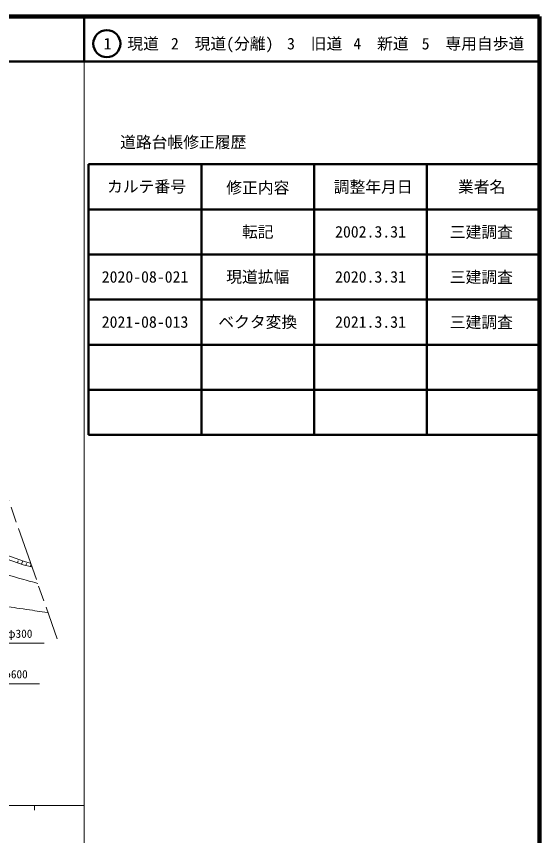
# Model space of a CAD drawing. Units: millimetres, scale not verified. Extents: x 40000 to 680000, y 20000 to 380000.
# Drawn here: x 563977 to 680000, y 198357 to 380000 of the extents above; entities that cross this region are included whole.
import ezdxf
from ezdxf.enums import TextEntityAlignment as Align

# ---------------------------------------------------------------- set-up
doc = ezdxf.new("R2010")
doc.units = ezdxf.units.MM
doc.header["$LTSCALE"] = 1000
doc.linetypes.add('CHAIN', pattern=[18.5, 12, -1.5, 3.5, -1.5])
for name, color, linetype, lineweight in [('M-BGD', 7, 'Continuous', 13), ('M-BMK', 2, 'CHAIN', 13), ('M-STR-HTXT', 7, 'Continuous', 13), ('M-TTL', 2, 'Continuous', 140), ('M-TTL-BAND', 7, 'Continuous', 13), ('M-TTL-FRAM', 2, 'Continuous', 50), ('M-TTL-LINE', 7, 'Continuous', 50)]:
    doc.layers.add(name, color=color, linetype=linetype, lineweight=lineweight)
doc.layers.add('M-TTL-TXT', color=7, linetype='Continuous')
doc.styles.add('ＭＳ ゴシック', font='')
doc.styles.get('ＭＳ ゴシック').set_extended_font_data('MS Gothic')

msp = doc.modelspace()

# ---------------------------------------------------------------- linework, layer by layer
at = {"layer": 'M-BGD'}
for p, q in [((564202, 258874), (564337, 259263)), ((565147, 258547), (565398, 259272)), ((566109, 258279), (566203, 258672)), ((567082, 258048), (567179, 258455))]:
    msp.add_line(p, q, dxfattribs=at)
for points in [[(534683, 266396), (548695, 263375), (554345, 262284), (565515, 258420), (567341, 257987)], [(567068, 258774), (565771, 259139), (559723, 261306), (555459, 263265)]]:
    msp.add_lwpolyline(points, dxfattribs=at)
for points in [[(534763, 262966), (535769, 263009), (536066, 263007), (536901, 262981), (538161, 262940), (538872, 262876), (540112, 262644), (542231, 262248), (543387, 261873), (545464, 261295), (547609, 260698), (548807, 260350), (550931, 259682), (553769, 258790), (555309, 258136), (558152, 257257), (560589, 256503), (561976, 256152), (564433, 255462), (566209, 254964), (566994, 254746), (568699, 254280)], [(534445, 253551), (535684, 253605), (536028, 253610), (537043, 253608), (538561, 253605), (539421, 253625), (540926, 253426), (543500, 253084), (544911, 252692), (547453, 252164), (550553, 251520), (552269, 251064), (555367, 250411), (557441, 249974), (558598, 249700), (560687, 249339), (562840, 248967), (564059, 248848), (566218, 248519), (568197, 248216), (569056, 248080), (570976, 247771)]]:
    msp.add_open_spline(points, degree=3, knots=[0, 0, 0, 0, 1, 1, 1, 2, 2, 2, 3, 3, 3, 4, 4, 4, 5, 5, 5, 6, 6, 6, 7, 7, 7, 7], dxfattribs=at)
at = {"layer": 'M-BMK'}
msp.add_line((546114, 318824), (573004, 241975), dxfattribs=at)
at = {"layer": 'M-STR-HTXT'}
for p, q in [((546587, 241020), (570125, 241020)), ((545548, 232034), (569087, 232034))]:
    msp.add_line(p, q, dxfattribs=at)
at = {"layer": 'M-TTL'}
for p, q in [((680000, 380000), (40000, 380000)), ((680000, 20000), (680000, 380000))]:
    msp.add_line(p, q, dxfattribs=at)
at = {"layer": 'M-TTL-BAND'}
for p, q in [((579000, 20000), (579000, 370000)), ((40000, 205000), (579000, 205000)), ((568000, 205000), (568000, 204000))]:
    msp.add_line(p, q, dxfattribs=at)
at = {"layer": 'M-TTL-FRAM'}
for p, q in [((580000, 347197), (580000, 287197)), ((580000, 347197), (680000, 347197)), ((580000, 287197), (680000, 287197))]:
    msp.add_line(p, q, dxfattribs=at)
at = {"layer": 'M-TTL-LINE'}
for p, q in [((579000, 380000), (579000, 370000)), ((40000, 370000), (680000, 370000)), ((605000, 347197), (605000, 287197)), ((630000, 347197), (630000, 287197)), ((655000, 347197), (655000, 287197)), ((580000, 337197), (680000, 337197)), ((580000, 327197), (680000, 327197)), ((580000, 317197), (680000, 317197)), ((580000, 307197), (680000, 307197)), ((580000, 297197), (680000, 297197))]:
    msp.add_line(p, q, dxfattribs=at)
msp.add_circle((584031, 373958), 3000, dxfattribs=at)

# ---------------------------------------------------------------- texts
at = {"layer": 'M-STR-HTXT', "style": 'ＭＳ ゴシック'}
for s, p in [('ヒューム管φ300', (549398, 241659)), ('ヒューム管φ600', (548359, 232672))]:
    msp.add_text(s, height=1833, dxfattribs=at).set_placement(p, align=Align.BOTTOM_LEFT)
at = {"layer": 'M-TTL-TXT', "style": 'ＭＳ ゴシック'}
for s, p in [('1\u3000現道', (589448, 373958)), ('2\u3000現道(分離)', (609619, 373958)), ('3\u3000旧道', (630121, 373958)), ('4\u3000新道', (644824, 373958)), ('5\u3000専用自歩道', (665228, 373958)), ('道路台帳修正履歴', (600968, 352113)), ('カルテ番号', (592839, 342277)), ('修正内容', (617509, 342023)), ('調整年月日', (643089, 342197)), ('業者名', (667134, 342197)), ('転記', (617500, 332245)), ('2002.3.31', (642500, 332245)), ('三建調査', (667077, 332189)), ('2020-08-021', (592500, 322245)), ('現道拡幅', (617500, 322245)), ('2020.3.31', (642500, 322245)), ('三建調査', (667077, 322189)), ('2021-08-013', (592500, 312245)), ('ベクタ変換', (617500, 312245)), ('2021.3.31', (642500, 312245)), ('三建調査', (667077, 312189))]:
    msp.add_text(s, height=2566, dxfattribs=at).set_placement(p, align=Align.MIDDLE_CENTER)

doc.saveas('drawing.dxf')
